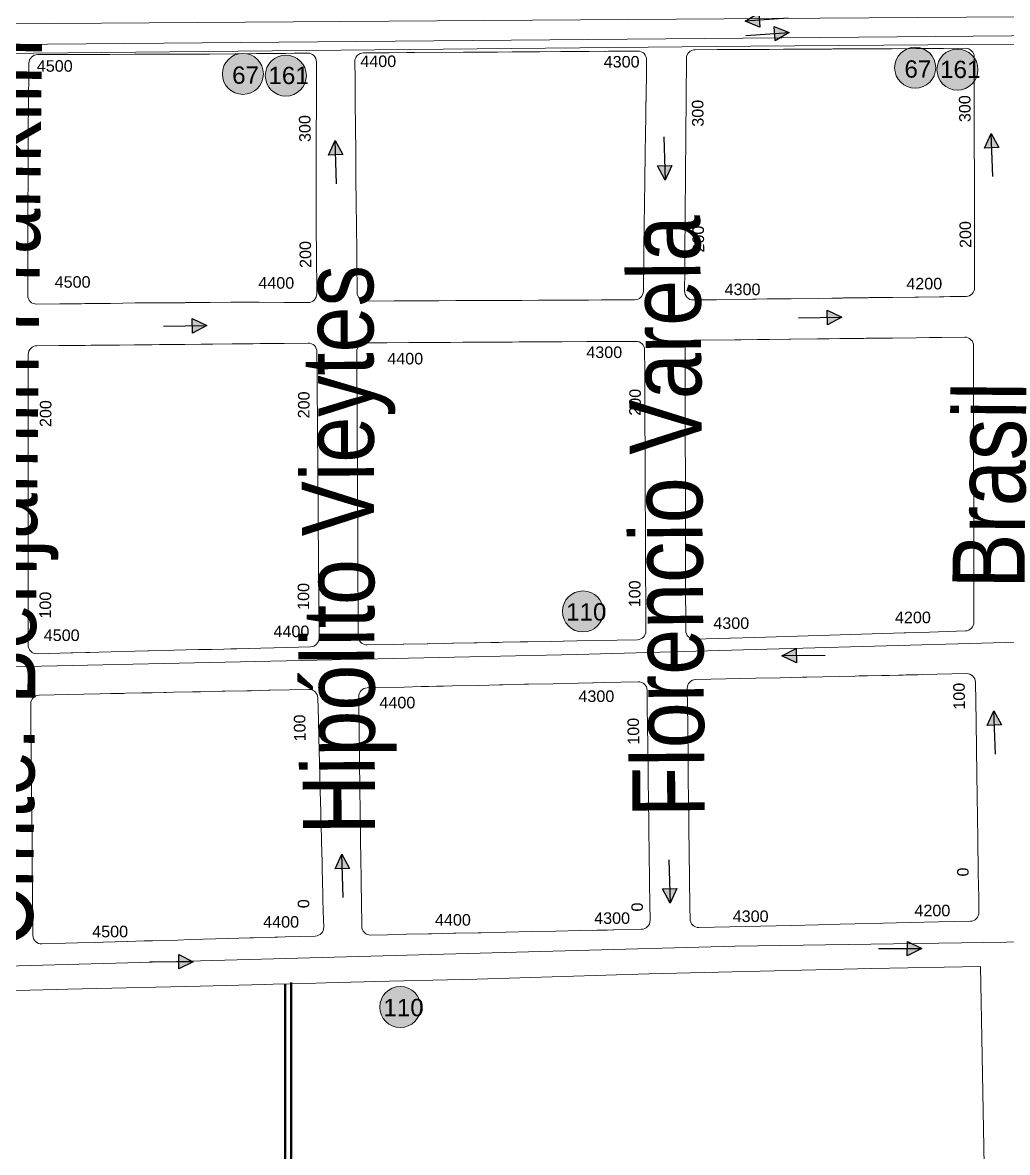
# Model space of a CAD drawing. Header units: millimetres. Extents: x 11558 to 23675, y 49449 to 61482.
# Drawn here: x 15949.1 to 16290.3, y 53271.8 to 53663.4 of the extents above; entities that cross this region are included whole.
import ezdxf

# ---------------------------------------------------------------- set-up
doc = ezdxf.new("R2010")
doc.units = ezdxf.units.MM
for name, color, linetype in [('0. plano base - nombres calles', 22, 'Continuous'), ('0. Plano Base - PLANO', 254, 'Continuous'), ('0. Plano base - sentido calles', 253, 'Continuous'), ('7. puesta en valor CC la lucila', 212, 'Continuous'), ('numeración', 7, 'Continuous')]:
    doc.layers.add(name, color=color, linetype=linetype)
for name, color, linetype, true_color in [('Linea 110 - 1 ida', 7, 'Continuous', 0x940000), ('Linea 110 - 1 Vuelta', 7, 'Continuous', 0x0000a8), ('Linea 110 - 2 Vuelta', 7, 'Continuous', 0x3838ff), ('Linea 161 ida', 7, 'Continuous', 0xd16b6b), ('linea 161 vuelta', 7, 'Continuous', 0x9d070c), ('Linea 67 REGRESO', 7, 'Continuous', 0xe03800)]:
    doc.layers.add(name, color=color, linetype=linetype, true_color=true_color)
doc.layers.get('7. puesta en valor CC la lucila').off()
doc.styles.get("Standard").update_dxf_attribs({"font": 'arial.ttf'})

# ---------------------------------------------------------------- blocks, each defined once
blk = doc.blocks.new('MANZANAS')
at = {"layer": '0. Plano Base - PLANO', "color": 0, "linetype": 'Continuous', "lineweight": 5}
for points in [[(5636781.63, 6176221.89), (5636788.42, 6176225.46), (5636788.61, 6176225.56), (5636792.02, 6176227.35), (5636793.66, 6176228.22), (5636795.76, 6176229.32), (5636796.35, 6176229.63), (5636796.59, 6176229.76), (5636803.44, 6176233.36), (5636803.9, 6176233.6), (5636804.39, 6176233.86), (5636808.74, 6176236.15), (5636809.21, 6176236.4), (5636811.37, 6176237.53), (5636817.97, 6176241.01), (5636818.93, 6176241.51), (5636819.2, 6176241.66), (5636819.4, 6176241.76), (5636823.5, 6176243.92), (5636823.82, 6176244.09), (5636826.45, 6176245.47), (5636826.79, 6176245.65), (5636831.37, 6176248.06), (5636834.28, 6176249.59), (5636834.52, 6176249.72), (5636834.57, 6176249.74), (5636838.42, 6176251.77), (5636840.32, 6176252.77), (5636841.81, 6176253.55), (5636841.86, 6176253.58), (5636842.06, 6176253.69), (5636849.45, 6176257.57), (5636852.61, 6176259.24), (5636854.88, 6176260.43), (5636857.13, 6176261.61), (5636857.81, 6176261.98), (5636864.54, 6176265.52, -0.41529), (5636868.6, 6176264.25), (5636875.07, 6176251.85), (5636875.87, 6176250.31), (5636878.96, 6176244.39), (5636879.69, 6176242.97), (5636883.1, 6176236.44), (5636886.92, 6176229.12), (5636887.15, 6176228.68), (5636887.3, 6176228.39), (5636890.81, 6176221.66), (5636890.92, 6176221.46), (5636893.05, 6176217.37), (5636894.72, 6176214.17), (5636894.85, 6176213.91), (5636896.36, 6176211.02), (5636897.23, 6176209.34), (5636898.9, 6176206.15), (5636900.4, 6176203.28), (5636902.88, 6176198.52), (5636903.36, 6176197.59), (5636903.74, 6176196.87), (5636905.59, 6176193.32, -0.410857), (5636904.35, 6176189.29), (5636899.52, 6176186.7), (5636897.59, 6176185.67), (5636896.51, 6176185.09), (5636896.3, 6176184.98), (5636889.8, 6176181.49), (5636888.71, 6176180.9), (5636881.87, 6176177.24), (5636878.14, 6176175.24), (5636877.73, 6176175.02), (5636874.73, 6176173.41), (5636874.45, 6176173.26), (5636871.55, 6176171.7), (5636866.89, 6176169.21), (5636866.61, 6176169.05), (5636865.64, 6176168.53), (5636863.37, 6176167.32), (5636859.25, 6176165.1), (5636850.92, 6176160.64), (5636843.65, 6176156.74), (5636840.31, 6176154.94), (5636839.25, 6176154.38), (5636835.89, 6176152.57), (5636828.11, 6176148.4), (5636821.09, 6176144.64, -0.420459), (5636817, 6176145.92), (5636813.75, 6176152.3), (5636810.46, 6176158.75), (5636808.92, 6176161.78), (5636807.11, 6176165.34), (5636806.58, 6176166.38), (5636802.7, 6176174), (5636802.56, 6176174.27), (5636800.9, 6176177.53), (5636798.8, 6176181.65), (5636798.43, 6176182.38), (5636796.83, 6176185.52), (5636796.12, 6176186.91), (5636795.08, 6176188.97), (5636794.91, 6176189.29), (5636794.47, 6176190.16), (5636793.07, 6176192.9), (5636792.1, 6176194.81), (5636790.71, 6176197.55), (5636788.3, 6176202.28), (5636786.73, 6176205.36), (5636786.61, 6176205.6), (5636780.36, 6176217.87, -0.410309)], [(5636680.18, 6176167.92), (5636688.02, 6176172.07), (5636693.6, 6176175.01), (5636695.52, 6176176.02), (5636695.86, 6176176.2), (5636710.84, 6176184.11), (5636711.11, 6176184.26), (5636718.19, 6176188), (5636718.49, 6176188.15), (5636718.88, 6176188.36), (5636719.36, 6176188.61), (5636719.46, 6176188.66), (5636721.23, 6176189.6), (5636725.8, 6176192.01), (5636726, 6176192.12), (5636726.07, 6176192.15), (5636726.28, 6176192.27), (5636733.97, 6176196.32), (5636734.27, 6176196.49), (5636740.66, 6176199.86), (5636740.88, 6176199.97), (5636741.33, 6176200.21), (5636747.05, 6176203.24), (5636749.15, 6176204.34), (5636749.37, 6176204.46), (5636753.99, 6176206.9), (5636754.06, 6176206.93), (5636755.26, 6176207.57), (5636756.57, 6176208.26), (5636756.83, 6176208.39), (5636764.26, 6176212.32, -0.420317), (5636768.35, 6176211.02), (5636769.78, 6176208.15), (5636774.42, 6176198.91), (5636774.83, 6176198.11), (5636774.86, 6176198.03), (5636775.18, 6176197.41), (5636778.34, 6176191.11), (5636778.61, 6176190.56), (5636780.46, 6176186.88), (5636782.25, 6176183.31), (5636783.63, 6176180.58), (5636786.25, 6176175.35), (5636787.9, 6176172.06), (5636790.06, 6176167.77), (5636790.65, 6176166.59), (5636794.13, 6176159.64), (5636797.4, 6176153.13), (5636797.98, 6176151.98), (5636804.33, 6176139.33, -0.408772), (5636803.05, 6176135.33), (5636795.47, 6176131.35), (5636792.84, 6176129.97), (5636788.81, 6176127.85), (5636781.36, 6176123.93), (5636780.56, 6176123.51), (5636773.97, 6176120.05), (5636773.55, 6176119.83), (5636768.27, 6176117.05), (5636763.84, 6176114.72), (5636758.5, 6176111.92), (5636752.33, 6176108.68), (5636748.14, 6176106.47), (5636742.93, 6176103.73), (5636735.37, 6176099.76), (5636734.36, 6176099.23), (5636734.3, 6176099.2), (5636729.3, 6176096.57), (5636720.57, 6176091.98, -0.412679), (5636716.52, 6176093.23), (5636711.4, 6176102.85), (5636709.67, 6176106.11), (5636705.76, 6176113.46), (5636701.75, 6176120.99), (5636698.13, 6176127.78), (5636697.63, 6176128.73), (5636697.17, 6176129.59), (5636695.59, 6176132.56), (5636693.64, 6176136.23), (5636689.66, 6176143.7), (5636685.46, 6176151.6), (5636685.38, 6176151.75), (5636681.63, 6176158.8), (5636678.93, 6176163.86, -0.415165)], [(5636914.56, 6176175.29), (5636918.96, 6176166.85), (5636919.01, 6176166.74), (5636920.15, 6176164.56), (5636922.05, 6176160.91), (5636924.01, 6176157.15), (5636926.16, 6176153.02), (5636926.62, 6176152.14), (5636930.04, 6176145.57), (5636934.14, 6176137.7), (5636934.19, 6176137.6), (5636934.88, 6176136.28), (5636936.51, 6176133.17), (5636938.04, 6176130.22), (5636938.06, 6176130.17), (5636945.91, 6176115.12), (5636946.46, 6176114.05), (5636948.08, 6176110.95), (5636950.05, 6176107.16), (5636958.83, 6176090.32, -0.403943), (5636957.65, 6176086.32), (5636946.79, 6176080.17), (5636939.66, 6176076.19), (5636939.22, 6176075.95), (5636939.07, 6176075.87), (5636893.96, 6176050.71), (5636886.5, 6176046.55), (5636886.37, 6176046.48), (5636875.69, 6176040.52, -0.422248), (5636871.57, 6176041.76), (5636868.61, 6176047.41), (5636866.44, 6176051.57), (5636862.34, 6176059.43), (5636858.28, 6176067.2), (5636849.65, 6176083.73), (5636846.85, 6176089.07), (5636845.94, 6176090.83), (5636841.6, 6176099.13), (5636841.21, 6176099.88), (5636838.07, 6176105.89), (5636838.05, 6176105.94), (5636837.58, 6176106.83), (5636836.17, 6176109.53), (5636834.05, 6176113.59), (5636833.66, 6176114.34), (5636830.63, 6176120.15), (5636830.5, 6176120.39), (5636830.47, 6176120.45), (5636829.03, 6176123.21), (5636826.4, 6176128.24, -0.411441), (5636827.64, 6176132.28), (5636840.26, 6176139.02), (5636842.12, 6176140.02), (5636847.08, 6176142.67), (5636849.9, 6176144.17), (5636850.16, 6176144.31), (5636850.66, 6176144.58), (5636856.89, 6176147.91), (5636857.34, 6176148.15), (5636865.52, 6176152.52), (5636865.57, 6176152.55), (5636865.68, 6176152.61), (5636866.15, 6176152.86), (5636869, 6176154.38), (5636872.28, 6176156.13), (5636872.77, 6176156.39), (5636873.15, 6176156.6), (5636876.6, 6176158.44), (5636879.62, 6176160.05), (5636880.4, 6176160.47), (5636880.92, 6176160.75), (5636884.32, 6176162.56), (5636884.42, 6176162.61), (5636888.37, 6176164.73), (5636895.77, 6176168.68), (5636899.67, 6176170.77), (5636900.64, 6176171.29), (5636903.51, 6176172.82), (5636910.48, 6176176.55, -0.417288)], [(5636580.24, 6176115.36), (5636583.78, 6176117.21), (5636585.01, 6176117.86), (5636587.41, 6176119.11), (5636594.86, 6176123.01), (5636595.09, 6176123.13), (5636600.24, 6176125.82), (5636602.17, 6176126.83), (5636602.4, 6176126.95), (5636610.05, 6176130.95), (5636625.46, 6176139.01), (5636625.68, 6176139.13), (5636629.68, 6176141.22), (5636632.66, 6176142.78), (5636633, 6176142.96), (5636640.91, 6176147.16), (5636647.48, 6176150.66), (5636648.36, 6176151.13), (5636655.13, 6176154.74), (5636656.16, 6176155.28), (5636656.32, 6176155.37), (5636658.91, 6176156.75), (5636660.49, 6176157.59), (5636660.83, 6176157.77), (5636663.06, 6176158.96, -0.417713), (5636667.14, 6176157.69), (5636670.62, 6176150.96), (5636673.33, 6176145.74), (5636673.46, 6176145.48), (5636673.72, 6176144.98), (5636675.05, 6176142.4), (5636677.65, 6176137.38), (5636681.42, 6176130.1), (5636685.61, 6176122.02), (5636686.18, 6176120.9), (5636686.82, 6176119.67), (5636688.4, 6176116.61), (5636689.68, 6176114.15), (5636691.84, 6176109.97), (5636693.56, 6176106.72), (5636694.14, 6176105.63), (5636697.54, 6176099.21), (5636704.34, 6176086.35, -0.419046), (5636703.05, 6176082.28), (5636699.83, 6176080.64), (5636695.6, 6176078.49), (5636688, 6176074.62), (5636686.88, 6176074.05), (5636680.6, 6176070.79), (5636679.21, 6176070.05), (5636672.91, 6176066.69), (5636665.42, 6176062.71), (5636665.17, 6176062.57), (5636664.63, 6176062.29), (5636658.32, 6176058.93), (5636658.06, 6176058.8), (5636657.8, 6176058.65), (5636657.55, 6176058.52), (5636655.33, 6176057.36), (5636649.98, 6176054.57), (5636642.4, 6176050.46), (5636634.56, 6176046.29), (5636633.53, 6176045.74), (5636630.48, 6176044.12), (5636627.04, 6176042.29), (5636626.98, 6176042.25), (5636619.79, 6176038.43, -0.417822), (5636615.72, 6176039.7), (5636609.71, 6176051.33), (5636609.43, 6176051.88), (5636609.17, 6176052.39), (5636608, 6176054.65), (5636607.29, 6176056.03), (5636605.41, 6176059.66), (5636605.22, 6176060.04), (5636605.16, 6176060.14), (5636605.04, 6176060.39), (5636602.67, 6176064.97), (5636601.22, 6176067.78), (5636601.16, 6176067.89), (5636597.34, 6176075.3), (5636593.49, 6176082.75), (5636593.38, 6176082.96), (5636589.58, 6176090.41), (5636589.44, 6176090.69), (5636585.44, 6176098.57), (5636583.59, 6176102.22), (5636581.73, 6176105.88), (5636578.96, 6176111.34, -0.410584)], [(5636814.1, 6176121.48), (5636817.5, 6176115.02), (5636819.17, 6176111.82), (5636820.54, 6176109.22), (5636821.85, 6176106.73), (5636822.24, 6176105.99), (5636823.96, 6176102.7), (5636825.77, 6176099.26), (5636826.19, 6176098.45), (5636829.69, 6176091.79), (5636829.87, 6176091.44), (5636830.03, 6176091.15), (5636830.22, 6176090.79), (5636833.33, 6176084.87), (5636833.9, 6176083.78), (5636833.99, 6176083.61), (5636834.21, 6176083.18), (5636837.91, 6176076.14), (5636838.28, 6176075.44), (5636842.01, 6176068.33), (5636842.35, 6176067.69), (5636842.6, 6176067.21), (5636842.91, 6176066.62), (5636844.45, 6176063.68), (5636846.08, 6176060.58), (5636846.37, 6176060.03), (5636847.23, 6176058.4), (5636847.88, 6176057.15), (5636850.21, 6176052.71), (5636854.25, 6176045.02), (5636859.39, 6176035.23, -0.40984), (5636858.17, 6176031.2), (5636839.73, 6176021.16), (5636835.72, 6176018.98), (5636835.59, 6176018.91), (5636832.14, 6176017.03), (5636824.79, 6176013.03), (5636822.48, 6176011.77), (5636817.11, 6176008.85), (5636816.1, 6176008.3), (5636813.58, 6176006.93), (5636809.44, 6176004.67), (5636809.17, 6176004.53), (5636808.49, 6176004.16), (5636802.08, 6176000.67), (5636801.85, 6176000.54), (5636799.16, 6175999.08), (5636794.38, 6175996.48), (5636794.16, 6175996.35), (5636787.04, 6175992.48), (5636786.91, 6175992.41), (5636784.01, 6175990.83), (5636775.9, 6175986.42, -0.418399), (5636771.81, 6175987.65), (5636766.67, 6175997.43), (5636766.25, 6175998.22), (5636763.13, 6176004.14), (5636762.78, 6176004.82), (5636762.66, 6176005.04), (5636762.18, 6176005.95), (5636759.69, 6176010.7), (5636758.25, 6176013.44), (5636754.18, 6176021.17), (5636750.54, 6176028.09), (5636750.49, 6176028.17), (5636750.23, 6176028.67), (5636746.34, 6176036.08), (5636746.05, 6176036.63), (5636743.61, 6176041.26), (5636742.03, 6176044.26), (5636737.99, 6176051.95), (5636735.96, 6176055.8), (5636734.46, 6176058.65), (5636734.31, 6176058.95), (5636733.83, 6176059.86), (5636733.56, 6176060.37), (5636732.49, 6176062.41), (5636731.26, 6176064.74), (5636730.67, 6176065.86), (5636729.17, 6176068.72), (5636725.85, 6176075.02, -0.414087), (5636727.11, 6176079.08), (5636730.53, 6176080.88), (5636733.63, 6176082.51), (5636740.47, 6176086.11), (5636741.3, 6176086.55), (5636744.84, 6176088.41), (5636747.99, 6176090.07), (5636749.15, 6176090.68), (5636752.97, 6176092.69), (5636753.22, 6176092.82), (5636756.98, 6176094.8), (5636764.43, 6176098.72), (5636772.13, 6176102.78), (5636774.21, 6176103.87), (5636775.24, 6176104.41), (5636775.35, 6176104.47), (5636779.75, 6176106.79), (5636787.43, 6176110.83), (5636795.02, 6176114.83), (5636799.89, 6176117.39), (5636800.12, 6176117.51), (5636802.6, 6176118.82), (5636806.36, 6176120.79), (5636810.05, 6176122.74, -0.414536)], [(5636968.91, 6176072.15), (5636975.37, 6176060.15), (5636975.74, 6176059.46), (5636979.55, 6176052.39), (5636980.13, 6176051.32), (5636983.79, 6176044.52), (5636987.84, 6176037), (5636990.89, 6176031.34), (5636991.54, 6176030.13), (5636994.26, 6176025.08), (5636994.47, 6176024.68), (5637000.33, 6176013.8), (5637004.3, 6176006.43), (5637006.76, 6176001.86, -0.411822), (5637005.56, 6175997.8), (5636995.88, 6175992.49), (5636987.24, 6175987.74), (5636974.95, 6175980.99), (5636966.01, 6175976.09), (5636959.42, 6175972.47), (5636951.25, 6175967.99), (5636923.07, 6175952.51, -0.417414), (5636918.98, 6175953.73), (5636917.13, 6175957.18), (5636912.21, 6175966.38), (5636904.1, 6175981.54), (5636901.98, 6175985.51), (5636899.79, 6175989.61), (5636895.87, 6175996.93), (5636895.75, 6175997.16), (5636891.76, 6176004.61), (5636889, 6176009.77), (5636887.31, 6176012.93), (5636881.28, 6176024.21, -0.41134), (5636882.48, 6176028.26), (5636900.78, 6176038.28), (5636908.15, 6176042.31), (5636908.22, 6176042.35), (5636914.92, 6176046.02), (5636914.98, 6176046.05), (5636916.27, 6176046.76), (5636930.99, 6176054.83), (5636932.17, 6176055.47), (5636934.68, 6176056.85), (5636938.96, 6176059.19), (5636941.24, 6176060.44), (5636944.13, 6176062.02), (5636945.44, 6176062.74), (5636945.58, 6176062.81), (5636946.44, 6176063.29), (5636949.96, 6176065.22), (5636951.29, 6176065.95), (5636964.83, 6176073.36, -0.416328)], [(5636713.64, 6176068.59), (5636717.89, 6176060.56), (5636719.38, 6176057.75), (5636721.32, 6176054.07), (5636723.36, 6176050.22), (5636725.2, 6176046.75), (5636725.33, 6176046.49), (5636729.17, 6176039.22), (5636729.37, 6176038.86), (5636733.53, 6176030.99), (5636737.73, 6176023.04), (5636739.31, 6176020.06), (5636741.67, 6176015.59), (5636742.1, 6176014.78), (5636746.06, 6176007.29), (5636747.11, 6176005.32), (5636750.06, 6175999.74), (5636750.97, 6175998), (5636752.48, 6175995.16), (5636760.05, 6175980.84, -0.409024), (5636758.85, 6175976.81), (5636747.74, 6175970.68), (5636747.65, 6175970.63), (5636743.74, 6175968.48), (5636740.01, 6175966.41), (5636736.46, 6175964.46), (5636734.65, 6175963.46), (5636732.47, 6175962.25), (5636728.81, 6175960.23), (5636724.8, 6175958.02), (5636717.36, 6175953.91), (5636716.13, 6175953.23), (5636709.73, 6175949.7), (5636709.45, 6175949.55), (5636705.6, 6175947.43), (5636701.82, 6175945.34), (5636694.68, 6175941.4), (5636691.79, 6175939.8), (5636690.67, 6175939.18), (5636686.72, 6175937.01), (5636686.15, 6175936.69), (5636675.82, 6175930.99, -0.421773), (5636671.7, 6175932.23), (5636668.29, 6175938.81), (5636665.44, 6175944.3), (5636664.25, 6175946.61), (5636662.02, 6175950.9), (5636661.82, 6175951.28), (5636661.52, 6175951.86), (5636657.75, 6175959.13), (5636657.43, 6175959.74), (5636653.48, 6175967.36), (5636651.5, 6175971.18), (5636651.21, 6175971.73), (5636649.61, 6175974.83), (5636649.19, 6175975.64), (5636649.13, 6175975.75), (5636648.8, 6175976.39), (5636644.81, 6175984.07), (5636644.64, 6175984.4), (5636640.63, 6175992.12), (5636638.36, 6175996.51), (5636638.03, 6175997.14), (5636637.08, 6175998.97), (5636636.71, 6175999.69), (5636633.18, 6176006.5), (5636633.11, 6176006.62), (5636632.62, 6176007.57), (5636628.4, 6176015.71), (5636628.28, 6176015.93), (5636627.69, 6176017.07), (5636625.32, 6176021.65, -0.411185), (5636626.57, 6176025.68), (5636633.32, 6176029.27), (5636633.64, 6176029.44), (5636641.36, 6176033.54), (5636643.13, 6176034.49), (5636648.83, 6176037.52), (5636651.85, 6176039.12), (5636656.4, 6176041.55), (5636661.82, 6176044.43), (5636661.89, 6176044.47), (5636664.06, 6176045.62), (5636671.81, 6176049.75), (5636676.82, 6176052.41), (5636676.89, 6176052.45), (5636679.36, 6176053.76), (5636679.52, 6176053.84), (5636680.35, 6176054.29), (5636686.3, 6176057.45), (5636686.91, 6176057.78), (5636687.11, 6176057.89), (5636692.72, 6176060.87), (5636694.84, 6176061.99), (5636699.98, 6176064.73), (5636702.25, 6176065.94), (5636709.58, 6176069.84, -0.414901)], [(5636905.72, 6175942.79), (5636897.3, 6175938.19), (5636897.14, 6175938.1), (5636895.3, 6175937.09), (5636895.13, 6175937), (5636894.96, 6175936.91), (5636892.15, 6175935.37), (5636887.3, 6175932.72), (5636879.68, 6175928.56), (5636872.2, 6175924.46), (5636864.56, 6175920.29), (5636856.96, 6175916.13), (5636856.04, 6175915.63), (5636849.26, 6175911.92), (5636848.59, 6175911.55), (5636841.86, 6175907.87), (5636841.61, 6175907.74), (5636840.98, 6175907.39), (5636834.27, 6175903.72), (5636834.13, 6175903.64), (5636833.62, 6175903.36), (5636823.36, 6175897.75, -0.416598), (5636819.27, 6175898.96), (5636815.02, 6175906.89), (5636812.55, 6175911.5), (5636810.69, 6175914.96), (5636808.93, 6175918.24), (5636808.52, 6175919.01), (5636804.95, 6175925.66), (5636804.47, 6175926.56), (5636796.61, 6175941.21), (5636796.32, 6175941.74), (5636792.56, 6175948.76), (5636792.33, 6175949.18), (5636790.07, 6175953.4), (5636789.84, 6175953.82), (5636789.56, 6175954.35), (5636788.47, 6175956.38), (5636788.15, 6175956.97), (5636784.97, 6175962.9), (5636784.34, 6175964.06), (5636783.9, 6175964.89), (5636781.6, 6175969.18, -0.411483), (5636782.8, 6175973.23), (5636794.04, 6175979.39), (5636799.17, 6175982.21), (5636799.5, 6175982.39), (5636801.38, 6175983.42), (5636803.9, 6175984.81), (5636805.96, 6175985.94), (5636808.72, 6175987.45), (5636816.56, 6175991.75), (5636822.96, 6175995.25), (5636824.02, 6175995.84), (5636830.55, 6175999.43), (5636831.77, 6176000.09), (5636839.35, 6176004.25), (5636846.91, 6176008.4), (5636851.32, 6176010.82), (5636851.65, 6176011), (5636854.57, 6176012.6), (5636865.16, 6176018.41, -0.417201), (5636869.25, 6176017.2), (5636871.72, 6176012.59), (5636875.45, 6176005.61), (5636875.91, 6176004.73), (5636877.39, 6176002), (5636877.86, 6176001.12), (5636879.48, 6175998.1), (5636879.96, 6175997.2), (5636881.53, 6175994.26), (5636883.6, 6175990.39), (5636887.68, 6175982.78), (5636890.67, 6175977.2), (5636891.23, 6175976.16), (5636891.69, 6175975.3), (5636892.2, 6175974.35), (5636892.3, 6175974.16), (5636895.68, 6175967.84), (5636896.17, 6175966.94), (5636896.31, 6175966.66), (5636899.91, 6175959.95), (5636900.01, 6175959.77), (5636900.69, 6175958.49), (5636900.79, 6175958.31), (5636904.11, 6175952.11), (5636906.93, 6175946.84, -0.411719)], [(5636806.5, 6175888.59), (5636797.42, 6175883.53), (5636795.2, 6175882.3), (5636794.29, 6175881.79), (5636793.05, 6175881.11), (5636793, 6175881.08), (5636787.74, 6175878.15), (5636786.7, 6175877.57), (5636780.03, 6175873.86), (5636772.51, 6175869.67), (5636768.6, 6175867.5), (5636764.86, 6175865.42), (5636757.15, 6175861.13), (5636754.71, 6175859.77), (5636749.66, 6175856.96), (5636749.49, 6175856.86), (5636742.27, 6175852.85), (5636742.18, 6175852.79), (5636742.13, 6175852.77), (5636740.06, 6175851.61), (5636734.53, 6175848.54), (5636723.68, 6175842.5, -0.419797), (5636719.58, 6175843.71), (5636713.15, 6175855.79), (5636713.07, 6175855.94), (5636712.93, 6175856.21), (5636709.08, 6175863.45), (5636708.65, 6175864.25), (5636705.02, 6175871.08), (5636704.55, 6175871.97), (5636700.96, 6175878.72), (5636700.55, 6175879.49), (5636699.51, 6175881.43), (5636698.56, 6175883.23), (5636698.02, 6175884.25), (5636697.41, 6175885.39), (5636696.93, 6175886.29), (5636696.4, 6175887.3), (5636692.88, 6175893.91), (5636692.85, 6175893.96), (5636692.35, 6175894.91), (5636689.82, 6175899.65), (5636688.64, 6175901.88), (5636688.15, 6175902.8), (5636686.77, 6175905.4), (5636681.9, 6175914.56, -0.410886), (5636683.11, 6175918.6), (5636696.7, 6175926.03), (5636701.6, 6175928.71), (5636704.94, 6175930.53), (5636706.86, 6175931.58), (5636707.99, 6175932.2), (5636708.05, 6175932.23), (5636708.79, 6175932.64), (5636709.37, 6175932.95), (5636714.3, 6175935.65), (5636716.48, 6175936.84), (5636717.51, 6175937.41), (5636721.07, 6175939.35), (5636721.77, 6175939.73), (5636723.91, 6175940.91), (5636729.74, 6175944.09), (5636731.85, 6175945.25), (5636732.17, 6175945.42), (5636738.73, 6175949), (5636739.15, 6175949.23), (5636739.61, 6175949.48), (5636746.28, 6175953.13), (5636746.62, 6175953.32), (5636746.78, 6175953.41), (5636747.25, 6175953.66), (5636747.44, 6175953.77), (5636747.55, 6175953.82), (5636752.82, 6175956.71), (5636753.33, 6175956.98), (5636765.15, 6175963.45, -0.412865), (5636769.22, 6175962.27), (5636772.9, 6175955.6), (5636775.9, 6175950.18), (5636780.14, 6175942.51), (5636782.18, 6175938.8), (5636784.32, 6175934.94), (5636784.85, 6175933.98), (5636788.4, 6175927.55), (5636788.8, 6175926.81), (5636789.16, 6175926.15), (5636789.35, 6175925.8), (5636792.63, 6175919.89), (5636792.9, 6175919.41), (5636793.07, 6175919.09), (5636793.54, 6175918.24), (5636794, 6175917.41), (5636794.41, 6175916.67), (5636795.09, 6175915.44), (5636796.72, 6175912.48), (5636797.11, 6175911.78), (5636800.85, 6175905), (5636801.4, 6175904.02), (5636802.82, 6175901.45), (5636802.9, 6175901.29), (5636805.01, 6175897.48), (5636807.67, 6175892.66, -0.413283)]]:
    blk.add_lwpolyline(points, format="xyb", close=True, dxfattribs=at)
blk.add_lwpolyline([(5636711.02, 6175817.36), (5636735.52, 6175830.84), (5636738.81, 6175832.66), (5636779.11, 6175854.84), (5636798.72, 6175865.67), (5636801.24, 6175867.06), (5636811.22, 6175872.56), (5636817.19, 6175875.86), (5636828.73, 6175882.24), (5636832, 6175884.04), (5636845.24, 6175891.35), (5636863.02, 6175901.17), (5636915.05, 6175930.21), (5636982.65, 6175967.49), (5637015.89, 6175985.52), (5637030.64, 6175958.28), (5637054.88, 6175913.73)], dxfattribs=at)
blk = doc.blocks.new('67 vuelta')
at = {"layer": 'Linea 67 REGRESO', "lineweight": 211, "true_color": 0xededed}
h = blk.add_hatch(color=7, dxfattribs=at)
h.dxf.hatch_style = 1
edge = h.paths.add_edge_path()
edge.add_arc((0, 0), 7.11, 0, 360)
at = {"layer": 'Linea 67 REGRESO', "lineweight": 15}
blk.add_circle((0, 0), 7.11, dxfattribs=at)
at = {"layer": 'Linea 67 REGRESO', "lineweight": 15, "insert": (-3.72, 2.57), "char_height": 6, "attachment_point": 1}
blk.add_mtext_dynamic_manual_height_columns('67', width=16.4579, gutter_width=12.5, heights=[0], dxfattribs=at)
blk = doc.blocks.new('161vuelta')
at = {"layer": 'linea 161 vuelta', "lineweight": 211, "true_color": 0xededed}
h = blk.add_hatch(color=7, dxfattribs=at)
h.dxf.hatch_style = 1
edge = h.paths.add_edge_path()
edge.add_arc((0, 0), 7.11, 0, 360)
at = {"layer": 'linea 161 vuelta', "lineweight": 9}
blk.add_circle((0, 0), 7.11, dxfattribs=at)
at = {"layer": 'linea 161 vuelta', "lineweight": 9, "insert": (-6.03, 3.07), "char_height": 6, "attachment_point": 1}
blk.add_mtext_dynamic_manual_height_columns('161', width=16.4579, gutter_width=12.5, heights=[0], dxfattribs=at)
blk = doc.blocks.new('110 1 ida')
at = {"layer": 'Linea 110 - 1 Vuelta', "lineweight": 211, "true_color": 0xededed}
h = blk.add_hatch(color=7, dxfattribs=at)
h.dxf.hatch_style = 1
edge = h.paths.add_edge_path()
edge.add_arc((0, 0), 7.11, 0, 360)
at = {"layer": 'Linea 110 - 1 Vuelta', "lineweight": 9}
blk.add_circle((0, 0), 7.11, dxfattribs=at)
at = {"layer": 'Linea 110 - 1 Vuelta', "lineweight": 15, "insert": (-5.85, 2.85), "char_height": 6, "attachment_point": 1}
blk.add_mtext_dynamic_manual_height_columns('110', width=16.4579, gutter_width=12.5, heights=[0], dxfattribs=at)
blk = doc.blocks.new('110 1 vuelta')
at = {"layer": 'Linea 110 - 1 ida', "lineweight": 211, "true_color": 0xededed}
h = blk.add_hatch(color=7, dxfattribs=at)
h.dxf.hatch_style = 1
edge = h.paths.add_edge_path()
edge.add_arc((0, 0), 7.11, 0, 360)
at = {"layer": 'Linea 110 - 1 ida', "lineweight": 9}
blk.add_circle((0, 0), 7.11, dxfattribs=at)
at = {"layer": 'Linea 110 - 1 ida', "lineweight": 15, "insert": (-5.85, 2.85), "char_height": 6, "attachment_point": 1}
blk.add_mtext_dynamic_manual_height_columns('110', width=16.4579, gutter_width=12.5, heights=[0], dxfattribs=at)

msp = doc.modelspace()

# ---------------------------------------------------------------- hatches: boundary and pattern name
at = {"layer": '0. Plano base - sentido calles', "linetype": 'Continuous', "lineweight": 25, "ltscale": 2, "true_color": 0x1a1a1a}
h = msp.add_hatch(color=250, dxfattribs=at)
h.dxf.hatch_style = 1
h.paths.add_polyline_path([(16199.38, 53663.93), (16204.53, 53661.76), (16204.37, 53664.25)])
h.paths.add_polyline_path([(16199.38, 53663.93), (16204.37, 53664.25), (16204.21, 53666.74)])
h = msp.add_hatch(color=250, dxfattribs=at)
h.dxf.hatch_style = 1
h.paths.add_polyline_path([(16214.67, 53659.91), (16209.52, 53662.08), (16209.68, 53659.58)])
h.paths.add_polyline_path([(16214.67, 53659.91), (16209.68, 53659.58), (16209.84, 53657.09)])
h = msp.add_hatch(color=250, dxfattribs=at)
h.dxf.hatch_style = 1
h.paths.add_polyline_path([(16284.7, 53625), (16282.36, 53619.92), (16284.86, 53620)])
h.paths.add_polyline_path([(16284.7, 53625), (16284.86, 53620), (16287.36, 53620.08)])
h = msp.add_hatch(color=250, dxfattribs=at)
h.dxf.hatch_style = 1
h.paths.add_polyline_path([(16057.38, 53622.53), (16055.05, 53617.45), (16057.55, 53617.54)])
h.paths.add_polyline_path([(16057.38, 53622.53), (16057.55, 53617.54), (16060.04, 53617.62)])
h = msp.add_hatch(color=250, dxfattribs=at)
h.dxf.hatch_style = 1
h.paths.add_polyline_path([(16171.69, 53608.78), (16174.03, 53613.86), (16171.53, 53613.78)])
h.paths.add_polyline_path([(16171.69, 53608.78), (16171.53, 53613.78), (16169.03, 53613.7)])
h = msp.add_hatch(color=250, dxfattribs=at)
h.dxf.hatch_style = 1
h.paths.add_polyline_path([(16232.94, 53561.27), (16227.9, 53563.69), (16227.94, 53561.19)])
h.paths.add_polyline_path([(16232.94, 53561.27), (16227.94, 53561.19), (16227.98, 53558.69)])
h = msp.add_hatch(color=250, dxfattribs=at)
h.dxf.hatch_style = 1
h.paths.add_polyline_path([(16012.86, 53558.38), (16007.82, 53560.79), (16007.87, 53558.3)])
h.paths.add_polyline_path([(16012.86, 53558.38), (16007.87, 53558.3), (16007.91, 53555.8)])
h = msp.add_hatch(color=250, dxfattribs=at)
h.dxf.hatch_style = 1
h.paths.add_polyline_path([(16212.15, 53443.88), (16217.18, 53441.43), (16217.15, 53443.93)])
h.paths.add_polyline_path([(16212.15, 53443.88), (16217.15, 53443.93), (16217.13, 53446.43)])
h = msp.add_hatch(color=250, dxfattribs=at)
h.dxf.hatch_style = 1
h.paths.add_polyline_path([(16285.64, 53424.86), (16283.3, 53419.79), (16285.8, 53419.87)])
h.paths.add_polyline_path([(16285.64, 53424.86), (16285.8, 53419.87), (16288.3, 53419.95)])
h = msp.add_hatch(color=250, dxfattribs=at)
h.dxf.hatch_style = 1
h.paths.add_polyline_path([(16059.68, 53375.15), (16057.35, 53370.07), (16059.84, 53370.15)])
h.paths.add_polyline_path([(16059.68, 53375.15), (16059.84, 53370.15), (16062.34, 53370.24)])
h = msp.add_hatch(color=250, dxfattribs=at)
h.dxf.hatch_style = 1
h.paths.add_polyline_path([(16173.47, 53358.22), (16175.8, 53363.3), (16173.3, 53363.22)])
h.paths.add_polyline_path([(16173.47, 53358.22), (16173.3, 53363.22), (16170.81, 53363.14)])
h = msp.add_hatch(color=250, dxfattribs=at)
h.dxf.hatch_style = 1
h.paths.add_polyline_path([(16260.62, 53342.41), (16255.63, 53344.93), (16255.62, 53342.43)])
h.paths.add_polyline_path([(16260.62, 53342.41), (16255.62, 53342.43), (16255.61, 53339.93)])
h = msp.add_hatch(color=250, dxfattribs=at)
h.dxf.hatch_style = 1
h.paths.add_polyline_path([(16008.18, 53337.87), (16003.19, 53340.39), (16003.18, 53337.89)])
h.paths.add_polyline_path([(16008.18, 53337.87), (16003.18, 53337.89), (16003.17, 53335.39)])

# ---------------------------------------------------------------- linework, layer by layer
at = {"layer": '0. Plano Base - PLANO', "color": 250, "linetype": 'Continuous', "lineweight": 50}
for p, q in [((16042.1, 53330.63), (16042.1, 52558.36)), ((16040.09, 53329.94), (16040.09, 52557.67))]:
    msp.add_line(p, q, dxfattribs=at)
at = {"layer": '0. Plano base - sentido calles', "color": 250, "linetype": 'Continuous', "lineweight": 25, "ltscale": 2, "true_color": 0x1a1a1a}
for points in [[(16214.35, 53664.9), (16199.38, 53663.93), (16204.21, 53666.74), (16204.53, 53661.76), (16199.38, 53663.93)], [(16199.7, 53658.94), (16214.67, 53659.91), (16209.84, 53657.09), (16209.52, 53662.08), (16214.67, 53659.91)], [(16171.21, 53623.77), (16171.69, 53608.78), (16169.03, 53613.7), (16174.03, 53613.86), (16171.69, 53608.78)], [(16285.19, 53610.01), (16284.7, 53625), (16287.36, 53620.08), (16282.36, 53619.92), (16284.7, 53625)], [(16057.87, 53607.54), (16057.38, 53622.53), (16060.04, 53617.62), (16055.05, 53617.45), (16057.38, 53622.53)], [(16217.94, 53561.03), (16232.94, 53561.27), (16227.98, 53558.69), (16227.9, 53563.69), (16232.94, 53561.27)], [(15997.87, 53558.13), (16012.86, 53558.38), (16007.91, 53555.8), (16007.82, 53560.79), (16012.86, 53558.38)], [(16227.15, 53444.03), (16212.15, 53443.88), (16217.13, 53446.43), (16217.18, 53441.43), (16212.15, 53443.88)], [(16286.12, 53409.87), (16285.64, 53424.86), (16288.3, 53419.95), (16283.3, 53419.79), (16285.64, 53424.86)], [(16060.17, 53360.16), (16059.68, 53375.15), (16062.34, 53370.24), (16057.35, 53370.07), (16059.68, 53375.15)], [(16172.98, 53373.21), (16173.47, 53358.22), (16170.81, 53363.14), (16175.8, 53363.3), (16173.47, 53358.22)], [(16245.62, 53342.47), (16260.62, 53342.41), (16255.61, 53339.93), (16255.63, 53344.93), (16260.62, 53342.41)], [(15993.18, 53337.93), (16008.18, 53337.87), (16003.17, 53335.39), (16003.19, 53340.39), (16008.18, 53337.87)]]:
    msp.add_lwpolyline(points, dxfattribs=at)
at = {"layer": 'Linea 110 - 1 ida', "lineweight": 15}
msp.add_lwpolyline([(15615.11, 53328.21), (15755.79, 53331.15), (15930.72, 53336), (16195.93, 53343.25), (16360.55, 53345.69), (16523.65, 53350.19), (16726.63, 53352.29), (16933.54, 53355.94, -0.316196), (16952.87, 53344.63, -0.164326), (16951.78, 53311.63, 0.100208), (16953.05, 53283.31), (16962.58, 53240.26)], format="xyb", dxfattribs=at)
at = {"layer": 'Linea 110 - 1 Vuelta', "lineweight": 15}
msp.add_lwpolyline([(16994.6, 53170.95), (16972.72, 53277.24), (16965.21, 53307.86, -0.110618), (16964.09, 53337.36), (16971.17, 53392.39), (16970.87, 53457.14), (16961.6, 53460.15), (16779.15, 53456.47), (16637.46, 53456.21), (16322.54, 53449.46), (16141.1, 53444.38), (15865.44, 53438.31), (15678.43, 53434.46), (15459.52, 53429.23)], format="xyb", dxfattribs=at)
at = {"layer": 'Linea 161 ida', "lineweight": 15}
msp.add_lwpolyline([(15038.53, 53630.5), (15295.58, 53649.16), (15371.25, 53654.67), (15484.23, 53659.53), (15810.17, 53662.07), (16225.4, 53664.88), (16529.57, 53667.04), (16965.89, 53670.07), (17201.7, 53671.86), (17517.89, 53678), (17563.08, 53658.66), (17581.23, 53686.03), (17603.13, 53700.55), (17634.67, 53705.92), (17684.92, 53701.24), (17730.71, 53684.71), (17931.54, 53691), (18114.3, 53694.88), (18298.16, 53701.83), (18520.75, 53709.01), (18726.26, 53714.34), (19024.98, 53724), (19387.6, 53734.8), (19584.12, 53739.87)], dxfattribs=at)
at = {"layer": 'linea 161 vuelta', "lineweight": 15}
msp.add_lwpolyline([(15038.75, 53623.07), (15295.8, 53641.74), (15371.42, 53647.24), (15484.3, 53652.1), (15810.19, 53654.64), (16225.53, 53658.24), (16529.77, 53660.88), (16966.01, 53664.43), (17201.71, 53664.96), (17517.3, 53670.55), (17564.2, 53650.49), (17583.4, 53679.44), (17604.26, 53693.26), (17634.79, 53698.47), (17684.26, 53693.86), (17730.22, 53677.26), (17931.84, 53682.37), (18114.38, 53687.45), (18298.11, 53692.27), (18521.07, 53699.63), (18726.15, 53705.18), (19024.76, 53715.48), (19386.98, 53724.26), (19578.21, 53730.44)], dxfattribs=at)
at = {"layer": 'Linea 67 REGRESO', "lineweight": 15}
msp.add_lwpolyline([(15766.63, 54247.66), (15771.31, 54110.87), (15775.95, 54019.29), (15773.96, 53882.24), (15775.22, 53651.05), (16201.26, 53655.21), (16569.81, 53657.95), (16985.61, 53660.59), (17209.87, 53661.8), (17209.94, 53657.87), (17090.5, 53486.53), (16985.42, 53372.69)], dxfattribs=at)

# ---------------------------------------------------------------- block references
at = {"layer": '0. Plano Base - PLANO', "color": 28, "lineweight": 5, "true_color": 0x0d0d0d, "rotation": 332.5463477508169}
msp.add_blockref('MANZANAS', (-7833237.48, -2828296.13), dxfattribs=at)
at = {"layer": '7. puesta en valor CC la lucila', "color": 250, "lineweight": 30, "rotation": 332.5463477508169}
msp.add_blockref('MANZANAS', (-7833237.48, -2828296.13), dxfattribs=at)
at = {"layer": 'Linea 110 - 2 Vuelta', "lineweight": 15}
for name, p in [('110 1 ida', (16143.24, 53459.29)), ('110 1 vuelta', (16079.94, 53322.15))]:
    msp.add_blockref(name, p, dxfattribs=at)
at = {"layer": 'linea 161 vuelta', "lineweight": 15}
for p in [(16040.28, 53645.01), (16272.99, 53647.11)]:
    msp.add_blockref('161vuelta', p, dxfattribs=at)
at = {"layer": 'Linea 67 REGRESO', "lineweight": 15}
for p in [(16025.4, 53645.62), (16258.34, 53647.75)]:
    msp.add_blockref('67 vuelta', p, dxfattribs=at)

# ---------------------------------------------------------------- texts
at = {"layer": '0. plano base - nombres calles', "color": 250, "lineweight": 15, "true_color": 0x1a1a1a, "char_height": 25, "attachment_point": 1}
for s, insert, rotation in [('{\\fArial Narrow|b0|i0|c0|p34;Cmte. Benjamín Franklin}', (15927.55, 53342.97), 89.4072), ('{\\fArial Narrow|b0|i0|c0|p34;Florencio Varela}', (16160.41, 53387.9), 90.4399), ('{\\fArial Narrow|b0|i0|c0|p34;Hipólito Vieytes}', (16046.2, 53381.9), 90.1886), ('{\\fArial Narrow|b0|i0|c0|p34;Brasil}', (16271.23, 53467.33), 89.479)]:
    msp.add_mtext_dynamic_manual_height_columns(s, width=329.255, gutter_width=12.5, heights=[0], dxfattribs=dict(at, insert=insert, rotation=rotation))
at = {"layer": 'numeración', "color": 251, "true_color": 0x606162, "char_height": 4, "attachment_point": 1}
for s, insert in [('4400', (16066.09, 53651.99)), ('4300', (16150.42, 53651.82)), ('4500', (15954.01, 53650.37)), ('4500', (15960.19, 53575.5)), ('4400', (16030.75, 53575.16)), ('4300', (16192.31, 53572.93)), ('4200', (16255.27, 53574.92)), ('4300', (16144.39, 53551.13)), ('4400', (16075.44, 53548.92)), ('4200', (16251.34, 53459.22)), ('4300', (16188.39, 53457.23)), ('4500', (15956.41, 53453.04)), ('4400', (16036.02, 53454.38)), ('4300', (16141.67, 53431.91)), ('4400', (16072.72, 53429.69)), ('4200', (16258.08, 53357.63)), ('4400', (16032.44, 53353.68)), ('4400', (16091.96, 53354.38)), ('4300', (16147.12, 53354.99)), ('4300', (16195.12, 53355.64)), ('4500', (15973.2, 53350.35))]:
    msp.add_mtext_dynamic_manual_height_columns(s, width=16.0314, gutter_width=12.5, heights=[0], dxfattribs=dict(at, insert=insert))
for s, insert, rotation in [('300', (16181.06, 53627.28), 90.774), ('300', (16273.59, 53628.87), 90.774), ('300', (16044.93, 53621.97), 90.774), ('200', (16181.26, 53583.65), 90.774), ('200', (16273.78, 53585.24), 90.774), ('200', (16045.12, 53578.33), 90.774), ('200', (16044.46, 53526.24), 89.5123), ('200', (16159.23, 53527.14), 89.5123), ('200', (15955.01, 53523.21), 89.5123), ('100', (16044.34, 53459.85), 89.5123), ('100', (16159.11, 53460.75), 89.5123), ('100', (15954.9, 53456.82), 89.5123), ('100', (16271.61, 53425.21), 90.774), ('100', (16043.15, 53414.21), 90.774), ('100', (16158.75, 53413.06), 90.774), ('0', (16272.89, 53367.39), 90.774), ('0', (16044.43, 53356.39), 90.774), ('0', (16160.03, 53355.24), 90.774)]:
    msp.add_mtext_dynamic_manual_height_columns(s, width=16.0314, gutter_width=12.5, heights=[0], dxfattribs=dict(at, insert=insert, rotation=rotation))

doc.saveas('drawing.dxf')
